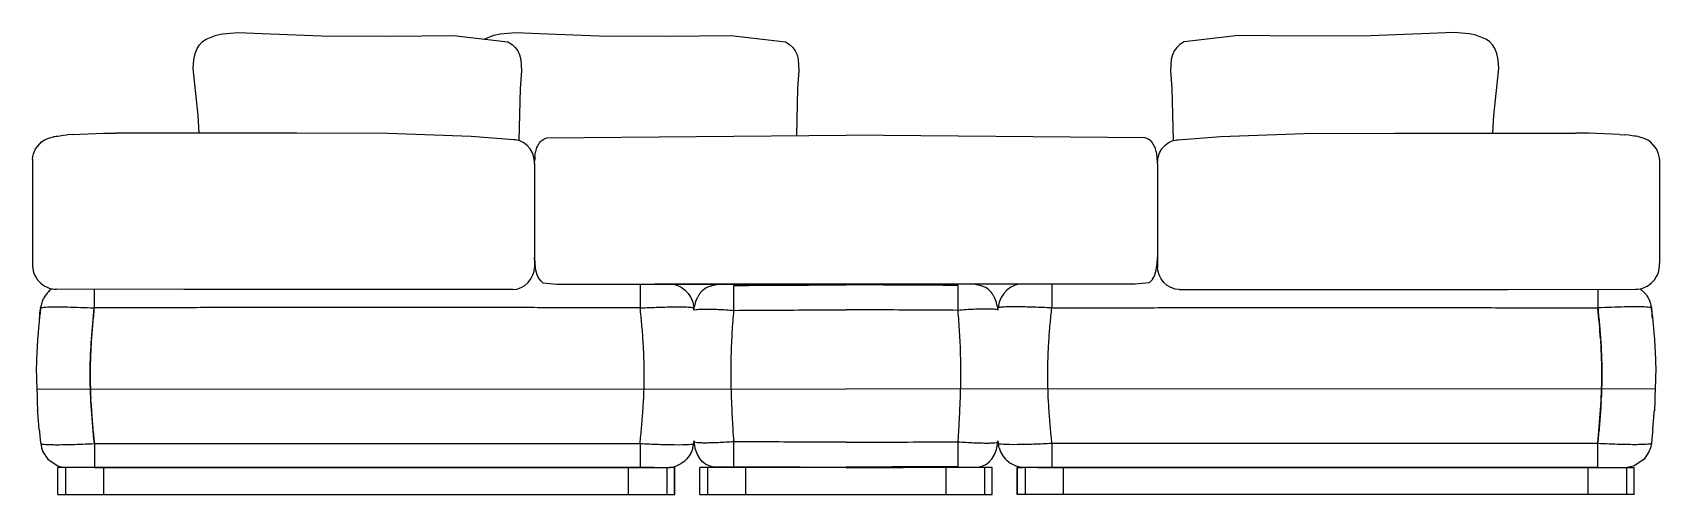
# Model space of a CAD drawing. Header units: millimetres. Extents: x 20383 to 33325, y -327 to 923.
# Drawn here: x 26920 to 29935, y -327 to 529 of the extents above; entities that cross this region are included whole.
import ezdxf

# ---------------------------------------------------------------- set-up
doc = ezdxf.new("R2010")
doc.units = ezdxf.units.MM

msp = doc.modelspace()

# ---------------------------------------------------------------- linework, layer by layer
for p, q in [((27235.6, 512.1), (27242.2, 516.5)), ((27242.2, 516.5), (27260.9, 524.3)), ((27260.9, 524.3), (27272.6, 526.8)), ((27272.6, 526.8), (27301.4, 528.9)), ((27301.4, 528.9), (27345.8, 527.3)), ((27345.8, 527.3), (27456.1, 522.6)), ((27456.1, 522.6), (27583.5, 522.4)), ((27583.5, 522.4), (27700.4, 523.5)), ((27700.4, 523.5), (27801.2, 511.5)), ((27757, 516.8), (27775.1, 524.3)), ((27775.1, 524.3), (27786.9, 526.8)), ((27786.9, 526.8), (27815.6, 528.9)), ((27815.6, 528.9), (27860, 527.3)), ((27860, 527.3), (27970.3, 522.6)), ((27970.3, 522.6), (28097.7, 522.4)), ((28097.7, 522.4), (28214.6, 523.5)), ((28214.6, 523.5), (28315.4, 511.5)), ((29155, 523.5), (29054.2, 511.5)), ((29271.9, 522.4), (29155, 523.5)), ((29399.3, 522.6), (29271.9, 522.4)), ((29509.6, 527.3), (29399.3, 522.6)), ((29554, 528.9), (29509.6, 527.3)), ((29582.7, 526.8), (29554, 528.9)), ((29594.5, 524.3), (29582.7, 526.8)), ((29613.2, 516.5), (29594.5, 524.3)), ((29619.8, 512.1), (29613.2, 516.5)), ((27219, 478.3), (27221.5, 490.2)), ((27221.5, 490.2), (27225.2, 499.3)), ((27225.2, 499.3), (27229.7, 506.1)), ((27229.7, 506.1), (27235.6, 512.1)), ((27801.2, 511.5), (27808.9, 506.8)), ((27808.9, 506.8), (27814.9, 501.3)), ((27814.9, 501.3), (27819.4, 494.9)), ((27819.4, 494.9), (27822.7, 487.6)), ((27822.7, 487.6), (27825, 478.9)), ((28315.4, 511.5), (28323.2, 506.8)), ((28323.2, 506.8), (28329.1, 501.3)), ((28329.1, 501.3), (28333.6, 494.9)), ((28333.6, 494.9), (28336.9, 487.6)), ((28336.9, 487.6), (28339.2, 478.9)), ((29032.7, 487.6), (29030.4, 478.9)), ((29036, 494.9), (29032.7, 487.6)), ((29040.5, 501.3), (29036, 494.9)), ((29046.4, 506.8), (29040.5, 501.3)), ((29054.2, 511.5), (29046.4, 506.8)), ((29625.7, 506.1), (29619.8, 512.1)), ((29630.2, 499.3), (29625.7, 506.1)), ((29633.9, 490.2), (29630.2, 499.3)), ((29636.4, 478.3), (29633.9, 490.2)), ((27218.1, 462.2), (27219, 478.3)), ((27227.2, 375.1), (27218.1, 462.2)), ((27826.4, 457.9), (27823.8, 425.4)), ((27825, 478.9), (27826.4, 457.9)), ((28340.6, 457.9), (28338, 425.4)), ((28339.2, 478.9), (28340.6, 457.9)), ((29030.4, 478.9), (29029, 457.9)), ((29029, 457.9), (29031.6, 425.4)), ((29628.2, 375.1), (29637.3, 462.2)), ((29637.3, 462.2), (29636.4, 478.3)), ((27823.8, 425.4), (27821.6, 328.6)), ((28338, 425.4), (28336, 338)), ((29031.6, 425.4), (29033.8, 328.6)), ((27229.4, 342.3), (27227.2, 375.1)), ((29626, 342.3), (29628.2, 375.1)), ((26945.5, 331.2), (26950.7, 333.1)), ((26950.7, 333.1), (26956.7, 335)), ((26956.7, 335), (26959.1, 335.7)), ((26959.1, 335.7), (26960.1, 335.9)), ((26960.1, 335.9), (26961, 336.1)), ((26961, 336.1), (26964.3, 336.7)), ((26964.3, 336.7), (26967.4, 337.1)), ((26967.4, 337.1), (26970.9, 337.6)), ((26970.9, 337.6), (26977.3, 338.4)), ((26977.3, 338.4), (26984.5, 339.2)), ((26994.3, 340.1), (26984.5, 339.2)), ((26994.3, 340.1), (27051.6, 342.3)), ((27051.6, 342.3), (27075.5, 342.3)), ((27410.2, 342.3), (27075.5, 342.3)), ((27578.5, 341.9), (27410.2, 342.3)), ((27733.3, 336.1), (27578.5, 341.9)), ((27812.5, 330.3), (27733.3, 336.1)), ((27873.6, 333.5), (28427.7, 338.9)), ((28981.8, 333.5), (28427.7, 338.9)), ((29042.8, 330.3), (29122.1, 336.1)), ((29122.1, 336.1), (29276.9, 341.9)), ((29276.9, 341.9), (29445.2, 342.3)), ((29445.2, 342.3), (29779.9, 342.3)), ((29803.8, 342.3), (29779.9, 342.3)), ((29861.1, 340.1), (29803.8, 342.3)), ((29861.1, 340.1), (29870.8, 339.2)), ((29878.1, 338.4), (29870.8, 339.2)), ((29884.5, 337.6), (29878.1, 338.4)), ((29888, 337.1), (29884.5, 337.6)), ((29891.1, 336.7), (29888, 337.1)), ((29894.4, 336.1), (29891.1, 336.7)), ((29895.3, 335.9), (29894.4, 336.1)), ((29896.3, 335.7), (29895.3, 335.9)), ((29898.7, 335), (29896.3, 335.7)), ((29904.7, 333.1), (29898.7, 335)), ((29909.8, 331.2), (29904.7, 333.1)), ((26920.9, 298.9), (26922, 304.3)), ((26922, 304.3), (26925.7, 313.3)), ((26925.7, 313.3), (26936.8, 326.2)), ((26936.8, 326.2), (26942, 329.5)), ((26942, 329.5), (26945.5, 331.2)), ((27815.3, 330), (27812.5, 330.3)), ((27818.1, 329.5), (27815.3, 330)), ((27823.4, 328), (27818.1, 329.5)), ((27830.6, 324.4), (27823.4, 328)), ((27837.1, 319.4), (27830.6, 324.4)), ((27842.5, 313.1), (27837.1, 319.4)), ((27846.7, 305.8), (27842.5, 313.1)), ((27849.4, 297.9), (27846.7, 305.8)), ((27851.6, 301.2), (27851.7, 302)), ((27851.7, 302), (27851.8, 302.8)), ((29003.7, 302), (29003.6, 302.8)), ((29003.8, 301.2), (29003.7, 302)), ((29005.9, 297.9), (29008.6, 305.8)), ((29008.6, 305.8), (29012.8, 313.1)), ((29012.8, 313.1), (29018.3, 319.4)), ((29018.3, 319.4), (29024.8, 324.4)), ((29024.8, 324.4), (29032, 328)), ((29032, 328), (29037.3, 329.5)), ((29037.3, 329.5), (29040.1, 330)), ((29040.1, 330), (29042.9, 330.3)), ((29913.4, 329.5), (29909.8, 331.2)), ((29918.6, 326.2), (29913.4, 329.5)), ((29929.7, 313.3), (29918.6, 326.2)), ((29933.3, 304.3), (29929.7, 313.3)), ((29934.5, 298.9), (29933.3, 304.3)), ((26920.5, 294.2), (26920.9, 298.9)), ((26920.5, 294.2), (26920.5, 100.7)), ((27850.6, 289.7), (27849.4, 297.9)), ((27850.5, 287), (27850.6, 287.5)), ((27850.5, 286.7), (27850.5, 287)), ((27850.5, 286.5), (27850.5, 286.7)), ((27850.5, 286.4), (27850.5, 286.5)), ((27850.5, 286.4), (27850.5, 92.3)), ((27850.6, 287.5), (27850.6, 289.7)), ((27851.3, 299), (27851.4, 299.5)), ((27851.4, 299.5), (27851.4, 299.9)), ((29004, 299.5), (29004, 299.9)), ((29004.1, 299), (29004, 299.5)), ((29004.8, 289.7), (29005.9, 297.9)), ((29004.8, 287.5), (29004.8, 289.7)), ((29004.8, 287), (29004.8, 287.5)), ((29004.8, 286.7), (29004.8, 287)), ((29004.9, 286.5), (29004.8, 286.7)), ((29004.9, 286.4), (29004.9, 286.5)), ((29004.9, 286.4), (29004.9, 92.3)), ((29934.9, 294.2), (29934.5, 298.9)), ((29934.9, 294.2), (29934.9, 100.7)), ((27850, 88.2), (27850.5, 92.2)), ((27850.5, 92.2), (27850.5, 92.3)), ((27852.1, 92.7), (27851.6, 97.2)), ((27852.9, 88.2), (27852.1, 92.7)), ((29002.5, 88.2), (29003.3, 92.7)), ((29003.3, 92.7), (29003.8, 97.2)), ((29004.9, 92.2), (29004.9, 92.3)), ((29005.3, 88.2), (29004.9, 92.2)), ((27832.7, 60.1), (27838.9, 65.6)), ((27838.9, 65.6), (27843.9, 72.2)), ((27843.9, 72.2), (27847.7, 79.8)), ((27847.7, 79.8), (27849.6, 86.1)), ((27849.6, 86.1), (27849.9, 87.7)), ((27849.9, 87.7), (27850, 88.2)), ((27854, 83.8), (27852.9, 88.2)), ((27855.5, 79.5), (27854, 83.8)), ((27857.5, 75.4), (27855.5, 79.5)), ((27859.8, 71.6), (27857.5, 75.4)), ((27859.8, 71.6), (27860.1, 71.2)), ((27862.7, 68), (27860.1, 71.2)), ((27864.4, 66.5), (27862.7, 68)), ((27864.4, 66.5), (27864.8, 66.1)), ((27866.2, 65.1), (27864.8, 66.1)), ((27866.2, 65.1), (27866.2, 65.1)), ((27866.2, 65.1), (27892, 62.3)), ((27892, 62.3), (28427.7, 62.3)), ((28782.7, 62.3), (28072.7, 62.3)), ((28108.3, 62.3), (28114.5, 60.6)), ((28114.5, 60.6), (28122.4, 56.7)), ((28963.4, 62.3), (28427.7, 62.3)), ((28740.9, 60.6), (28732.9, 56.7)), ((28747.1, 62.3), (28740.9, 60.6)), ((28989.2, 65.1), (28963.4, 62.3)), ((28989.2, 65.1), (28990.5, 66.1)), ((28989.2, 65.1), (28989.2, 65.1)), ((28991, 66.5), (28990.5, 66.1)), ((28991, 66.5), (28992.7, 68)), ((28992.7, 68), (28995.3, 71.2)), ((28995.6, 71.6), (28995.3, 71.2)), ((28995.6, 71.6), (28997.9, 75.4)), ((28997.9, 75.4), (28999.8, 79.5)), ((28999.8, 79.5), (29001.4, 83.8)), ((29001.4, 83.8), (29002.5, 88.2)), ((29005.4, 87.7), (29005.3, 88.2)), ((29005.8, 86.1), (29005.4, 87.7)), ((29007.7, 79.8), (29005.8, 86.1)), ((29011.5, 72.2), (29007.7, 79.8)), ((29016.5, 65.6), (29011.5, 72.2)), ((29022.7, 60.1), (29016.5, 65.6)), ((27200.9, 52.3), (26965, 53.1)), ((27810.5, 52.3), (27200.9, 52.3)), ((27810.5, 52.3), (27818, 53.3)), ((27818, 53.3), (27825.6, 56)), ((27825.6, 56), (27832.7, 60.1)), ((28122.4, 56.7), (28129.6, 51.4)), ((28129.6, 51.4), (28135.5, 45)), ((28135.5, 45), (28140.3, 37.5)), ((28140.3, 37.5), (28143.7, 29.2)), ((28155.7, 43.2), (28156.8, 44.7)), ((28699.6, 43.2), (28698.6, 44.7)), ((28715.1, 37.5), (28711.7, 29.2)), ((28719.9, 45), (28715.1, 37.5)), ((28725.8, 51.4), (28719.9, 45)), ((28732.9, 56.7), (28725.8, 51.4)), ((29029.8, 56), (29022.7, 60.1)), ((29037.4, 53.3), (29029.8, 56)), ((29044.9, 52.3), (29037.4, 53.3)), ((29044.8, 52.3), (29654.4, 52.3)), ((29654.4, 52.3), (29890.4, 53.1)), ((26935.3, 18.4), (26935.3, 18.4)), ((28143.7, 29.2), (28145.6, 19.4)), ((28711.7, 29.2), (28709.8, 19.4)), ((29920.1, 18.4), (29920.1, 18.4)), ((26928.4, -132.1), (28427.7, -131.7)), ((29927, -132.1), (28427.7, -131.7)), ((26935.5, -233.1), (26935.5, -233)), ((26935.5, -233), (26937, -241)), ((26937, -241), (26939.8, -248.6)), ((27035, -233), (27035, -241)), ((27035, -241), (27035, -248.6)), ((28046.1, -233), (28046.1, -241)), ((28046.1, -241), (28046.1, -248.6)), ((28144, -241), (28141.2, -248.6)), ((28144, -241), (28144.8, -237.5)), ((28145.5, -233), (28144.8, -237.5)), ((28145.5, -233), (28145.5, -233.1)), ((28146.1, -227.9), (28146.2, -229.6)), ((28148.9, -244.2), (28146.2, -229.6)), ((28706.4, -244.2), (28709.2, -229.6)), ((28709.3, -227.9), (28709.2, -229.6)), ((28709.9, -233), (28709.9, -233.1)), ((28709.9, -233), (28710.5, -237.5)), ((28711.4, -241), (28710.5, -237.5)), ((28711.4, -241), (28714.2, -248.6)), ((28809.3, -233), (28809.3, -241)), ((28809.3, -241), (28809.3, -248.6)), ((29820.4, -233), (29820.4, -241)), ((29820.4, -241), (29820.4, -248.6)), ((29918.3, -241), (29915.5, -248.6)), ((29919.9, -233), (29918.3, -241)), ((29919.8, -233.1), (29919.9, -233)), ((26939.8, -248.6), (26948.9, -262)), ((26948.9, -262), (26966, -273.8)), ((27035, -248.6), (27035, -255.7)), ((27035, -255.7), (27035, -262)), ((27035, -262), (27035, -267.4)), ((27035, -267.4), (27035, -271.8)), ((28046.1, -248.6), (28046.1, -255.7)), ((28046.1, -255.7), (28046.1, -262)), ((28046.1, -262), (28046.1, -267.4)), ((28046.1, -267.4), (28046.1, -271.8)), ((28112.4, -274.8), (28122.5, -269.9)), ((28126.1, -267.4), (28122.5, -269.9)), ((28126.1, -267.4), (28129.2, -264.8)), ((28132.3, -261.8), (28129.2, -264.8)), ((28137.2, -255.7), (28132.3, -261.8)), ((28141.2, -248.6), (28137.2, -255.7)), ((28152.5, -253.2), (28148.9, -244.2)), ((28157.1, -260.9), (28152.5, -253.2)), ((28162.1, -266.8), (28157.1, -260.9)), ((28167.5, -271.1), (28162.1, -266.8)), ((28174.3, -274.2), (28167.5, -271.1)), ((28681.1, -274.2), (28687.8, -271.1)), ((28687.8, -271.1), (28693.2, -266.8)), ((28693.2, -266.8), (28698.3, -260.9)), ((28698.3, -260.9), (28702.9, -253.2)), ((28702.9, -253.2), (28706.4, -244.2)), ((28714.2, -248.6), (28718.2, -255.7)), ((28718.2, -255.7), (28723.1, -261.8)), ((28723.1, -261.8), (28726.2, -264.8)), ((28729.3, -267.4), (28726.2, -264.8)), ((28729.3, -267.4), (28732.9, -269.9)), ((28743, -274.8), (28732.9, -269.9)), ((28809.3, -248.6), (28809.3, -255.7)), ((28809.3, -255.7), (28809.3, -262)), ((28809.3, -262), (28809.3, -267.4)), ((28809.3, -267.4), (28809.3, -271.8)), ((29820.4, -248.6), (29820.4, -255.7)), ((29820.4, -255.7), (29820.4, -262)), ((29820.4, -262), (29820.4, -267.4)), ((29820.4, -267.4), (29820.4, -271.8)), ((29906.5, -262), (29889.4, -273.8)), ((29915.5, -248.6), (29906.5, -262)), ((26966, -273.8), (26968.6, -274.8)), ((26967.3, -327.4), (26967.3, -277.4)), ((26981.5, -277.4), (26967.3, -277.4)), ((26968.6, -274.8), (26977, -277)), ((26977, -277), (26980.5, -277.4)), ((26978.8, -277.3), (26978.7, -277.2)), ((27006.6, -277.7), (26981.5, -277.4)), ((26981.5, -277.4), (26981.5, -327.4)), ((27035, -271.8), (27035, -275)), ((27035, -275), (27035, -277)), ((27035, -277), (27035, -277.7)), ((27035, -277.7), (28046.1, -277.7)), ((28046.1, -277.7), (27035, -277.7)), ((27052.6, -327.4), (27052.6, -277.7)), ((28024.7, -327.4), (28024.7, -277.7)), ((28046.1, -271.8), (28046.1, -275)), ((28046.1, -275), (28046.1, -277)), ((28046.1, -277), (28046.1, -277.7)), ((28046.1, -277.7), (28056, -277.7)), ((28056, -277.7), (28064.4, -277.7)), ((28064.4, -277.7), (28071.4, -277.7)), ((28071.4, -277.7), (28077.1, -277.7)), ((28077.1, -277.7), (28085.7, -277.7)), ((28085.7, -277.7), (28090.6, -277.7)), ((28090.6, -277.7), (28095.3, -277.7)), ((28095.3, -277.7), (28096.5, -277.7)), ((28095.7, -277.7), (28095.7, -327.4)), ((28096.5, -277.7), (28096.9, -277.6)), ((28096.9, -277.6), (28097.1, -277.6)), ((28097.1, -277.6), (28097.5, -277.6)), ((28097.5, -277.6), (28098, -277.6)), ((28098, -277.6), (28098.7, -277.6)), ((28098.7, -277.6), (28102.3, -277.2)), ((28109.9, -277.4), (28100.5, -277.4)), ((28102.3, -277.2), (28110.6, -275.4)), ((28102.3, -277.2), (28102.4, -277.2)), ((28110.4, -277.4), (28109.9, -277.4)), ((28109.9, -327.4), (28109.9, -277.4)), ((28110.4, -327.4), (28110.4, -277.4)), ((28110.6, -275.4), (28112.4, -274.8)), ((28156.9, -327.4), (28156.9, -277.4)), ((28698.4, -277.4), (28156.9, -277.4)), ((28157.1, -327.4), (28157.1, -277.4)), ((28171.3, -277.4), (28171.3, -327.4)), ((28181.9, -276.9), (28174.3, -274.2)), ((28182, -276.9), (28181.9, -276.9)), ((28181.9, -276.9), (28181.9, -276.9)), ((28181.9, -276.9), (28181.9, -276.9)), ((28181.9, -276.9), (28181.9, -276.9)), ((28216.7, -276.9), (28182, -276.9)), ((28321.8, -277.5), (28216.7, -276.9)), ((28242.3, -327.4), (28242.3, -277.4)), ((28427.7, -277.8), (28321.8, -277.5)), ((28427.7, -277.8), (28533.6, -277.5)), ((28533.6, -277.5), (28638.7, -276.9)), ((28613.1, -327.4), (28613.1, -277.4)), ((28638.7, -276.9), (28673.4, -276.9)), ((28673.4, -276.9), (28673.5, -276.9)), ((28673.5, -276.9), (28681.1, -274.2)), ((28673.5, -276.9), (28673.5, -276.9)), ((28673.5, -276.9), (28673.5, -276.9)), ((28673.5, -276.9), (28673.5, -276.9)), ((28684.1, -277.4), (28684.1, -327.4)), ((28698.3, -327.4), (28698.3, -277.4)), ((28698.4, -327.4), (28698.4, -277.4)), ((28744.8, -275.4), (28743, -274.8)), ((28753.1, -277.2), (28744.8, -275.4)), ((28745, -277.4), (28745.4, -277.4)), ((28745, -327.4), (28745, -277.4)), ((28745.4, -327.4), (28745.4, -277.4)), ((28745.4, -277.4), (28754.9, -277.4)), ((28753.1, -277.2), (28753, -277.2)), ((28756.7, -277.6), (28753.1, -277.2)), ((28757.4, -277.6), (28756.7, -277.6)), ((28757.9, -277.6), (28757.4, -277.6)), ((28758.3, -277.6), (28757.9, -277.6)), ((28758.5, -277.6), (28758.3, -277.6)), ((28758.9, -277.7), (28758.5, -277.6)), ((28760.1, -277.7), (28758.9, -277.7)), ((28759.6, -277.7), (28759.6, -327.4)), ((28764.8, -277.7), (28760.1, -277.7)), ((28769.7, -277.7), (28764.8, -277.7)), ((28778.3, -277.7), (28769.7, -277.7)), ((28783.9, -277.7), (28778.3, -277.7)), ((28790.9, -277.7), (28783.9, -277.7)), ((28799.4, -277.7), (28790.9, -277.7)), ((28809.3, -277.7), (28799.4, -277.7)), ((28809.3, -271.8), (28809.3, -275)), ((28809.3, -275), (28809.3, -277)), ((28809.3, -277), (28809.3, -277.7)), ((28809.3, -277.7), (29820.4, -277.7)), ((29820.4, -277.7), (28809.3, -277.7)), ((28830.6, -327.4), (28830.6, -277.7)), ((29802.8, -327.4), (29802.8, -277.7)), ((29820.4, -271.8), (29820.4, -275)), ((29820.4, -275), (29820.4, -277)), ((29820.4, -277), (29820.4, -277.7)), ((29848.8, -277.7), (29873.8, -277.4)), ((29873.8, -277.4), (29888, -277.4)), ((29873.8, -277.4), (29873.8, -327.4)), ((29878.4, -277), (29874.9, -277.4)), ((29876.6, -277.3), (29876.6, -277.2)), ((29886.7, -274.8), (29878.4, -277)), ((29889.4, -273.8), (29886.7, -274.8)), ((29888, -327.4), (29888, -277.4)), ((26967.3, -327.4), (27052.6, -327.4)), ((27052.6, -327.4), (28024.7, -327.4)), ((28024.7, -327.4), (28109.9, -327.4)), ((28109.9, -327.4), (28110.4, -327.4)), ((28156.9, -327.4), (28698.4, -327.4)), ((28745.4, -327.4), (28745, -327.4)), ((28830.6, -327.4), (28745.4, -327.4)), ((29888, -327.4), (28830.6, -327.4)), ((29888, -327.4), (29802.8, -327.4))]:
    msp.add_line(p, q)
for centre, start, end in [((26965, 97.7), 176.1567, 270), ((29890.4, 97.7), 270, 3.8433)]:
    msp.add_arc(centre, 44.6, start, end)
for points in [[(26984.7, 339.2), (26984.6, 339.2), (26984.6, 339.2), (26984.5, 339.2)], [(27862.9, 328), (27865.2, 330), (27869.5, 332.7), (27873.6, 333.5)], [(27873.6, 333.5), (27873.6, 333.5), (27873.6, 333.5), (27873.6, 333.5)], [(28992.5, 328), (28990.2, 330), (28985.9, 332.7), (28981.8, 333.5)], [(28981.8, 333.5), (28981.8, 333.5), (28981.8, 333.5), (28981.8, 333.5)], [(29870.7, 339.2), (29870.8, 339.2), (29870.8, 339.2), (29870.8, 339.2)], [(27812.5, 330.3), (27812.5, 330.3), (27812.5, 330.3), (27812.5, 330.3)], [(29042.9, 330.3), (29042.9, 330.3), (29042.9, 330.3), (29042.9, 330.3)], [(27851.3, 299), (27851, 296), (27850.8, 292.9), (27850.5, 289.8)], [(27850.5, 289.8), (27850.8, 292.9), (27851.1, 296), (27851.3, 299)], [(27850.9, 294), (27850.9, 294.4), (27850.9, 294.8), (27851, 295.2)], [(27851.3, 299.4), (27851.3, 299.3), (27851.3, 299.2), (27851.3, 299)], [(27851.3, 299), (27851.3, 299), (27851.3, 299), (27851.3, 299)], [(27851.3, 299), (27851.3, 299), (27851.3, 299), (27851.3, 299)], [(29004, 299.4), (29004, 299.3), (29004.1, 299.2), (29004.1, 299)], [(29004.1, 299), (29004.1, 299), (29004.1, 299), (29004.1, 299)], [(29004.1, 299), (29004.1, 299), (29004.1, 299), (29004.1, 299)], [(29004.8, 289.8), (29004.6, 292.9), (29004.3, 296), (29004.1, 299)], [(29004.1, 299), (29004.3, 296), (29004.6, 292.9), (29004.9, 289.8)], [(29004.5, 294), (29004.5, 294.4), (29004.4, 294.8), (29004.4, 295.2)], [(27850.5, 111.8), (27850.9, 106.9), (27851.2, 102.1), (27851.6, 97.2)], [(27851.6, 97.2), (27851.2, 101.9), (27850.9, 106.8), (27850.5, 111.7)], [(29004.9, 111.8), (29004.5, 106.9), (29004.1, 102.1), (29003.8, 97.2)], [(29003.8, 97.2), (29004.1, 101.9), (29004.5, 106.8), (29004.9, 111.7)], [(28149.3, 29.7), (28149.5, 30.2), (28149.7, 30.8), (28150.5, 33)], [(28153.1, 38.7), (28153.4, 39.2), (28153.7, 39.7), (28155.7, 43.2)], [(28156.8, 44.7), (28157, 45), (28157.1, 45.2), (28157.9, 46.2)], [(28157.9, 46.2), (28158, 46.5), (28158.2, 46.7), (28160.1, 49)], [(28160.1, 49), (28160.3, 49.2), (28160.5, 49.4), (28161.3, 50.3)], [(28161.3, 50.3), (28161.6, 50.5), (28162.9, 52), (28165.4, 53.9)], [(28165.4, 53.9), (28165.6, 54), (28170.3, 57.6), (28176.9, 59.2)], [(28177.9, 59.4), (28178, 59.4), (28178.1, 59.5), (28178.2, 59.5)], [(28219.6, 60.1), (28219.7, 60.1), (28219.7, 60.1), (28219.8, 60.1)], [(28635.7, 60.1), (28635.7, 60.1), (28635.6, 60.1), (28635.6, 60.1)], [(28677.5, 59.4), (28677.4, 59.4), (28677.3, 59.5), (28677.2, 59.5)], [(28690, 53.9), (28689.7, 54), (28685.1, 57.6), (28678.4, 59.2)], [(28694, 50.3), (28693.8, 50.5), (28692.5, 52), (28690, 53.9)], [(28695.3, 49), (28695.1, 49.2), (28694.9, 49.4), (28694, 50.3)], [(28697.5, 46.2), (28697.3, 46.5), (28697.2, 46.7), (28695.3, 49)], [(28698.6, 44.7), (28698.4, 45), (28698.2, 45.2), (28697.5, 46.2)], [(28702.3, 38.7), (28702, 39.2), (28701.7, 39.7), (28699.6, 43.2)], [(28706.1, 29.7), (28705.9, 30.2), (28705.7, 30.8), (28704.9, 33)], [(26935.3, 18.3), (26934.4, 9.9), (26933.5, 1.6), (26932.6, -6.8)], [(26933.2, -1.3), (26933.8, 4.8), (26934.5, 10.9), (26935.2, 16.9)], [(26934.5, 11.3), (26934.6, 11.6), (26934.6, 11.8), (26934.6, 12.1)], [(26936.8, 26.2), (26935.7, 21.2), (26935.5, 19.8), (26935.3, 18.4)], [(26935.3, 18.6), (26935.4, 18.7), (26935.4, 19), (26935.4, 19.2), (26935.4, 19.3), (26935.4, 19.4)], [(27029.6, -38.9), (27030.9, -19.7), (27032.6, -0.7), (27034.7, 18.3)], [(28145.6, 19.3), (28145.6, 19.3), (28145.6, 19.2), (28145.7, 19), (28145.7, 18.7), (28145.7, 18.3)], [(28146.2, 14.2), (28146, 15.6), (28145.9, 16.9), (28145.7, 18.3)], [(28146.2, 14.2), (28146.4, 16.8), (28146.8, 19.4), (28147.4, 22.7)], [(28147.4, 22.7), (28147.7, 24.2), (28148.1, 25.6), (28148.8, 27.9)], [(28148.8, 27.9), (28148.9, 28.2), (28148.9, 28.5), (28149.3, 29.7)], [(28706.6, 27.9), (28706.5, 28.2), (28706.4, 28.5), (28706.1, 29.7)], [(28707.9, 22.7), (28707.6, 24.2), (28707.3, 25.6), (28706.6, 27.9)], [(28709.2, 14.2), (28709, 16.8), (28708.6, 19.4), (28707.9, 22.7)], [(28709.2, 14.2), (28709.3, 15.5), (28709.5, 16.9), (28709.6, 18.3)], [(28709.8, 19.3), (28709.8, 19.3), (28709.8, 19.2), (28709.7, 19), (28709.7, 18.7), (28709.6, 18.3)], [(29825.8, -38.9), (29824.5, -19.7), (29822.8, -0.7), (29820.7, 18.3)], [(29918.5, 26.2), (29919.7, 21.2), (29919.9, 19.8), (29920.1, 18.4)], [(29920, 18.6), (29920, 18.7), (29920, 19), (29920, 19.2), (29919.9, 19.3), (29919.9, 19.4)], [(29920.1, 18.3), (29921, 9.9), (29921.9, 1.6), (29922.7, -6.8)], [(29922.2, -1.3), (29921.5, 4.8), (29920.9, 10.9), (29920.2, 16.9)], [(29920.8, 11.3), (29920.8, 11.6), (29920.8, 11.8), (29920.8, 12.1)], [(26932.9, -207.5), (26933.8, -216), (26934.6, -224.5), (26935.5, -233)], [(29922.4, -207.5), (29921.6, -216), (29920.8, -224.5), (29919.9, -233)], [(26934.8, -225.7), (26934.8, -225.6), (26934.7, -225.6), (26934.7, -225.5)], [(28146.1, -227.9), (28145.9, -229.6), (28145.7, -231.3), (28145.5, -233)], [(28145.5, -233), (28145.7, -231.3), (28145.9, -229.6), (28146.1, -227.9)], [(28146.1, -227.9), (28146.1, -228.5), (28146.1, -229.1), (28146.2, -229.6)], [(28709.3, -227.9), (28709.3, -228.5), (28709.2, -229.1), (28709.2, -229.6)], [(28709.9, -233), (28709.7, -231.3), (28709.5, -229.6), (28709.3, -227.9)], [(28709.3, -227.9), (28709.5, -229.6), (28709.7, -231.3), (28709.9, -233)], [(29920.6, -225.7), (29920.6, -225.6), (29920.6, -225.6), (29920.6, -225.5)], [(28181.9, -276.9), (28181.9, -276.9), (28181.9, -276.9), (28181.9, -276.9)], [(28219.6, -275.8), (28219.7, -275.8), (28219.7, -275.8), (28219.8, -275.8)], [(28635.7, -275.8), (28635.7, -275.8), (28635.6, -275.8), (28635.6, -275.8)], [(28673.5, -276.9), (28673.5, -276.9), (28673.5, -276.9), (28673.5, -276.9)]]:
    msp.add_open_spline(points, degree=3)
for points, knots in [([(27851.3, 299), (27851.5, 300.7), (27851.9, 303.9), (27852.8, 308.7), (27854.2, 313.4), (27856, 318), (27858.3, 322.3), (27860.7, 325.7), (27862.3, 327.5), (27862.9, 328)], [0, 0, 0, 0, 0.1111111, 0.2222222, 0.3333333, 0.4444444, 0.5555556, 0.6666667, 0.7222222, 0.7222222, 0.7222222, 0.7222222]), ([(29004.1, 299), (29003.9, 300.7), (29003.5, 303.9), (29002.6, 308.7), (29001.2, 313.4), (28999.4, 318), (28997.1, 322.3), (28994.7, 325.7), (28993.1, 327.5), (28992.5, 328)], [0, 0, 0, 0, 0.1111111, 0.2222222, 0.3333333, 0.4444444, 0.5555556, 0.6666667, 0.7222222, 0.7222222, 0.7222222, 0.7222222]), ([(28046.5, 62.3), (28046.5, 62.2), (28046.6, 61.7), (28046.6, 60.2), (28046.5, 56.9), (28046.5, 52.6), (28046.5, 47.2), (28046.5, 40.9), (28046.4, 33.8), (28046.4, 26.2), (28046.4, 20.9), (28046.4, 18.3)], [0.0769225, 0.0769225, 0.0769225, 0.0769225, 0.1111111, 0.2222222, 0.3333333, 0.4444444, 0.5555556, 0.6666667, 0.7777778, 0.8888889, 0.999984, 0.999984, 0.999984, 0.999984]), ([(28176.9, 59.2), (28177.2, 59.3), (28177.4, 59.3), (28177.9, 59.4), (28179.4, 59.8), (28183.5, 60.7), (28190.1, 62.3)], [0.90857974, 0.90857974, 0.90857974, 0.90857974, 0.92038871, 0.92038871, 0.92038871, 0.96479602, 0.96479602, 0.96479602, 0.96479602]), ([(28219.8, 60.1), (28269, 60.4), (28338.3, 60.8), (28407.6, 61.1), (28427.7, 61.1)], [0, 0, 0, 0, 0.2, 0.2816114, 0.2816114, 0.2816114, 0.2816114]), ([(28635.6, 60.1), (28586.4, 60.4), (28517.1, 60.8), (28447.8, 61.1), (28427.7, 61.1)], [0, 0, 0, 0, 0.2, 0.2816114, 0.2816114, 0.2816114, 0.2816114]), ([(28678.4, 59.2), (28678.2, 59.3), (28678, 59.3), (28677.5, 59.4), (28675.9, 59.8), (28671.9, 60.7), (28665.3, 62.3)], [0.90857974, 0.90857974, 0.90857974, 0.90857974, 0.92038871, 0.92038871, 0.92038871, 0.96479602, 0.96479602, 0.96479602, 0.96479602]), ([(28808.8, 62.3), (28808.8, 62.2), (28808.8, 61.7), (28808.8, 60.2), (28808.8, 56.9), (28808.9, 52.6), (28808.9, 47.2), (28808.9, 40.9), (28808.9, 33.8), (28809, 26.2), (28809, 20.9), (28809, 18.3)], [0.0769225, 0.0769225, 0.0769225, 0.0769225, 0.1111111, 0.2222222, 0.3333333, 0.4444444, 0.5555556, 0.6666667, 0.7777778, 0.8888889, 0.999984, 0.999984, 0.999984, 0.999984]), ([(26956.7, 53.9), (26956, 53.4), (26953.1, 51.4), (26948.5, 47.2), (26943.4, 40.9), (26939.5, 33.8), (26937.5, 28.8), (26936.8, 26.2)], [0.4091645, 0.4091645, 0.4091645, 0.4091645, 0.4444444, 0.5555556, 0.6666667, 0.7777778, 0.8888889, 0.8888889, 0.8888889, 0.8888889]), ([(27034.5, 52.9), (27034.5, 52.7), (27034.5, 48.5), (27034.6, 38), (27034.6, 25), (27034.7, 18.3)], [0.4331892, 0.4331892, 0.4331892, 0.4331892, 0.4444444, 0.7222222, 0.999984, 0.999984, 0.999984, 0.999984]), ([(28150.5, 33), (28150.7, 33.5), (28151.4, 35.2), (28152.2, 36.8), (28153.1, 38.7)], [0.30555556, 0.30555556, 0.30555556, 0.30555556, 0.33333333, 0.38888889, 0.38888889, 0.38888889, 0.38888889]), ([(28220, 13.9), (28219.9, 19.3), (28219.9, 27.2), (28219.9, 36.9), (28219.8, 43.6), (28219.8, 49.3), (28219.8, 54), (28219.8, 57.4), (28219.8, 59.5), (28219.8, 60.1), (28219.8, 60.1)], [0, 0, 0, 0, 0.222222, 0.333333, 0.444444, 0.555556, 0.666667, 0.777778, 0.888889, 1, 1, 1, 1]), ([(28635.4, 13.9), (28635.4, 19.3), (28635.5, 27.2), (28635.5, 36.9), (28635.5, 43.6), (28635.6, 49.3), (28635.6, 54), (28635.6, 57.4), (28635.6, 59.5), (28635.6, 60.1), (28635.6, 60.1)], [0, 0, 0, 0, 0.222222, 0.333333, 0.444444, 0.555556, 0.666667, 0.777778, 0.888889, 1, 1, 1, 1]), ([(28704.9, 33), (28704.6, 33.5), (28704, 35.2), (28703.2, 36.8), (28702.3, 38.7)], [0.30555556, 0.30555556, 0.30555556, 0.30555556, 0.33333333, 0.38888889, 0.38888889, 0.38888889, 0.38888889]), ([(29820.9, 52.9), (29820.9, 52.7), (29820.8, 48.5), (29820.8, 38), (29820.7, 25), (29820.7, 18.3)], [0.4331892, 0.4331892, 0.4331892, 0.4331892, 0.4444444, 0.7222222, 0.999984, 0.999984, 0.999984, 0.999984]), ([(29898.7, 53.9), (29899.4, 53.4), (29902.2, 51.4), (29906.9, 47.2), (29912, 40.9), (29915.9, 33.8), (29917.9, 28.8), (29918.5, 26.2)], [0.4091645, 0.4091645, 0.4091645, 0.4091645, 0.4444444, 0.5555556, 0.6666667, 0.7777778, 0.8888889, 0.8888889, 0.8888889, 0.8888889]), ([(26935.3, 18.3), (26935.3, 18.6), (26936.4, 19.1), (26942.5, 20), (26957.2, 20.5), (26981.9, 20.3), (27008.7, 19.5), (27026, 18.7), (27034.7, 18.3)], [0, 0, 0, 0, 0.111111, 0.222222, 0.444444, 0.666667, 0.833333, 1, 1, 1, 1]), ([(27034.7, 18.3), (27033.6, 8.4), (27032.1, -6.7), (27030.4, -27.2), (27029.6, -37.9), (27029.2, -43.4), (27029.2, -43.7)], [0.0000046, 0.0000046, 0.0000046, 0.0000046, 0.125, 0.1875, 0.25, 0.2532458, 0.2532458, 0.2532458, 0.2532458]), ([(28046.4, 18.3), (28008.9, 18.4), (27934, 18.6), (27821.5, 19), (27709.1, 19.2), (27559.3, 19.4), (27409.4, 19.3), (27259.5, 19), (27147.1, 18.6), (27072.2, 18.4), (27034.7, 18.3)], [0, 0, 0, 0, 0.111111, 0.222222, 0.333333, 0.444444, 0.666667, 0.777778, 0.888889, 1, 1, 1, 1]), ([(28046.4, 18.3), (28052.1, 18.6), (28063.7, 19.1), (28086, 20), (28111.4, 20.5), (28132.1, 20.3), (28143.3, 19.5), (28145.7, 18.7), (28145.7, 18.3)], [0, 0, 0, 0, 0.111111, 0.222222, 0.444444, 0.666667, 0.833333, 1, 1, 1, 1]), ([(28051.8, -43.7), (28051.8, -43.4), (28051.5, -37.9), (28050.7, -27.2), (28048.9, -6.7), (28047.4, 8.4), (28046.4, 18.3)], [0.7467566, 0.7467566, 0.7467566, 0.7467566, 0.75, 0.8125, 0.875, 0.9999954, 0.9999954, 0.9999954, 0.9999954]), ([(28146.2, 14.2), (28146.2, 14.5), (28148, 15.3), (28153.9, 15.9), (28160.1, 16.3), (28168.4, 16.4), (28178.7, 16.2), (28190.8, 15.8), (28204.8, 15), (28214.9, 14.3), (28220, 13.9)], [0, 0, 0, 0, 0.222222, 0.333333, 0.444444, 0.555556, 0.666667, 0.777778, 0.888889, 1, 1, 1, 1]), ([(28220, -229.6), (28219.4, -220.7), (28218.3, -202.7), (28216.3, -166.6), (28215, -130.5), (28214.7, -94.2), (28215.2, -62.6), (28216.9, -26.5), (28218.8, 0.5), (28220, 13.9)], [0, 0, 0, 0, 0.111111, 0.222222, 0.444444, 0.555556, 0.666667, 0.833333, 1, 1, 1, 1]), ([(28220, 13.9), (28269.2, 14.2), (28338.4, 14.6), (28407.6, 14.9), (28427.7, 15)], [0, 0, 0, 0, 0.2, 0.2815195, 0.2815195, 0.2815195, 0.2815195]), ([(28635.4, 13.9), (28586.2, 14.2), (28517, 14.6), (28447.7, 14.9), (28427.7, 15)], [0, 0, 0, 0, 0.2, 0.2815195, 0.2815195, 0.2815195, 0.2815195]), ([(28709.2, 14.2), (28709.2, 14.5), (28707.4, 15.3), (28701.5, 15.9), (28695.3, 16.3), (28687, 16.4), (28676.7, 16.2), (28664.5, 15.8), (28650.6, 15), (28640.5, 14.3), (28635.4, 13.9)], [0, 0, 0, 0, 0.222222, 0.333333, 0.444444, 0.555556, 0.666667, 0.777778, 0.888889, 1, 1, 1, 1]), ([(28635.4, -229.6), (28636, -220.7), (28637.1, -202.7), (28639.1, -166.6), (28640.4, -130.5), (28640.6, -94.2), (28640.1, -62.6), (28638.5, -26.5), (28636.5, 0.5), (28635.4, 13.9)], [0, 0, 0, 0, 0.111111, 0.222222, 0.444444, 0.555556, 0.666667, 0.833333, 1, 1, 1, 1]), ([(28809, 18.3), (28803.3, 18.6), (28791.7, 19.1), (28769.4, 20), (28744, 20.5), (28723.3, 20.3), (28712.1, 19.5), (28709.7, 18.7), (28709.6, 18.3)], [0, 0, 0, 0, 0.111111, 0.222222, 0.444444, 0.666667, 0.833333, 1, 1, 1, 1]), ([(28803.6, -43.7), (28803.6, -43.4), (28803.9, -37.9), (28804.7, -27.2), (28806.4, -6.7), (28808, 8.4), (28809, 18.3)], [0.7467566, 0.7467566, 0.7467566, 0.7467566, 0.75, 0.8125, 0.875, 0.9999954, 0.9999954, 0.9999954, 0.9999954]), ([(28809, 18.3), (28846.5, 18.4), (28921.4, 18.6), (29033.8, 19), (29146.2, 19.2), (29296.1, 19.4), (29446, 19.3), (29595.9, 19), (29708.3, 18.6), (29783.2, 18.4), (29820.7, 18.3)], [0, 0, 0, 0, 0.111111, 0.222222, 0.333333, 0.444444, 0.666667, 0.777778, 0.888889, 1, 1, 1, 1]), ([(29920.1, 18.3), (29920, 18.6), (29919, 19.1), (29912.9, 20), (29898.2, 20.5), (29873.5, 20.3), (29846.6, 19.5), (29829.3, 18.7), (29820.7, 18.3)], [0, 0, 0, 0, 0.111111, 0.222222, 0.444444, 0.666667, 0.833333, 1, 1, 1, 1]), ([(29820.7, 18.3), (29821.8, 8.4), (29823.3, -6.7), (29825, -27.2), (29825.8, -37.9), (29826.1, -43.4), (29826.2, -43.7)], [0.0000046, 0.0000046, 0.0000046, 0.0000046, 0.125, 0.1875, 0.25, 0.2532458, 0.2532458, 0.2532458, 0.2532458]), ([(26932.6, -6.8), (26929.5, -43.4), (26928.4, -59.6), (26927.7, -75.8), (26927.4, -91.6)], [0.2441863, 0.2441863, 0.2441863, 0.2441863, 0.25, 0.4375, 0.4375, 0.4375, 0.4375]), ([(29922.7, -6.8), (29925.9, -43.4), (29927, -59.6), (29927.7, -75.8), (29928, -91.6)], [0.2441863, 0.2441863, 0.2441863, 0.2441863, 0.25, 0.4375, 0.4375, 0.4375, 0.4375]), ([(27035, -233), (27032.8, -212.2), (27029, -170.4), (27026.4, -107.4), (27027.9, -64.8), (27029.3, -43.4), (27029.3, -42.9)], [0, 0, 0, 0, 0.25, 0.5, 0.75, 0.7558294, 0.7558294, 0.7558294, 0.7558294]), ([(27029.2, -44.3), (27028.9, -49.1), (27028.3, -59.3), (27027.6, -75.3), (27027.2, -91.5), (27027.2, -102.2), (27027.2, -107.4)], [0.2555831, 0.2555831, 0.2555831, 0.2555831, 0.3125, 0.375, 0.4375, 0.4970564, 0.4970564, 0.4970564, 0.4970564]), ([(28053.9, -107.4), (28053.9, -102.2), (28053.8, -91.5), (28053.4, -75.3), (28052.8, -59.3), (28052.2, -49.1), (28051.8, -43.7)], [0.5029436, 0.5029436, 0.5029436, 0.5029436, 0.5625, 0.625, 0.6875, 0.7444169, 0.7444169, 0.7444169, 0.7444169]), ([(28801.5, -107.4), (28801.5, -102.2), (28801.6, -91.5), (28802, -75.3), (28802.6, -59.3), (28803.2, -49.1), (28803.6, -43.7)], [0.5029436, 0.5029436, 0.5029436, 0.5029436, 0.5625, 0.625, 0.6875, 0.7444169, 0.7444169, 0.7444169, 0.7444169]), ([(29820.4, -233), (29822.6, -212.2), (29826.4, -170.4), (29829, -107.4), (29827.5, -64.8), (29826.1, -43.4), (29826.1, -42.9)], [0, 0, 0, 0, 0.25, 0.5, 0.75, 0.7558294, 0.7558294, 0.7558294, 0.7558294]), ([(29826.2, -44.3), (29826.5, -49.1), (29827.1, -59.3), (29827.8, -75.3), (29828.1, -91.5), (29828.2, -102.2), (29828.2, -107.4)], [0.2555831, 0.2555831, 0.2555831, 0.2555831, 0.3125, 0.375, 0.4375, 0.4970564, 0.4970564, 0.4970564, 0.4970564]), ([(26927.4, -91.6), (26929, -159.9), (26929.4, -165.8), (26929.9, -171.8), (26929.9, -172.5)], [0.6875, 0.6875, 0.6875, 0.6875, 0.75, 0.75870231, 0.75870231, 0.75870231, 0.75870231]), ([(27027.2, -107.6), (27027.2, -107.8), (27027.2, -113.4), (27027.4, -124.4), (27027.8, -138.1), (27028.2, -146.4), (27028.3, -149.2)], [0.498173, 0.498173, 0.498173, 0.498173, 0.5, 0.5625, 0.625, 0.6582883, 0.6582883, 0.6582883, 0.6582883]), ([(28052.5, -154.9), (28053.1, -141.7), (28053.3, -135.8), (28053.7, -124.4), (28053.8, -113.4), (28053.8, -107.8), (28053.8, -107.6)], [0.368751, 0.368751, 0.368751, 0.368751, 0.375, 0.4375, 0.5, 0.501827, 0.501827, 0.501827, 0.501827]), ([(28802.9, -154.9), (28802.3, -141.7), (28802.1, -135.8), (28801.7, -124.4), (28801.6, -113.4), (28801.5, -107.8), (28801.5, -107.6)], [0.368751, 0.368751, 0.368751, 0.368751, 0.375, 0.4375, 0.5, 0.501827, 0.501827, 0.501827, 0.501827]), ([(29828.2, -107.6), (29828.2, -107.8), (29828.2, -113.4), (29828, -124.4), (29827.6, -138.1), (29827.2, -146.4), (29827.1, -149.2)], [0.498173, 0.498173, 0.498173, 0.498173, 0.5, 0.5625, 0.625, 0.6582883, 0.6582883, 0.6582883, 0.6582883]), ([(29928, -91.6), (29926.3, -159.9), (29926, -165.8), (29925.5, -171.8), (29925.5, -172.5)], [0.6875, 0.6875, 0.6875, 0.6875, 0.75, 0.75870231, 0.75870231, 0.75870231, 0.75870231]), ([(26932.9, -207.5), (26930.5, -179.7), (26930.2, -175.9), (26929.9, -172.1), (26929.9, -171.9)], [0.20691474, 0.20691474, 0.20691474, 0.20691474, 0.25, 0.25235909, 0.25235909, 0.25235909, 0.25235909]), ([(27028.6, -154.9), (27028.6, -155.5), (27028.9, -161.1), (27029.3, -166.7), (27029.6, -171.7)], [0.68040457, 0.68040457, 0.68040457, 0.68040457, 0.6875, 0.74659676, 0.74659676, 0.74659676, 0.74659676]), ([(27029.7, -172.5), (27030, -177.7), (27030.8, -188.1), (27032.5, -208.4), (27033.9, -223.3), (27035, -233)], [0.75, 0.75, 0.75, 0.75, 0.8125, 0.875, 1, 1, 1, 1]), ([(28046.1, -233), (28047.1, -223.3), (28048.6, -208.4), (28050.3, -188.1), (28051, -177.7), (28051.4, -172.5)], [0, 0, 0, 0, 0.125, 0.1875, 0.25, 0.25, 0.25, 0.25]), ([(28051.4, -172.5), (28051.8, -166.7), (28052.1, -161.1), (28052.4, -155.5), (28052.5, -154.9)], [0.25340324, 0.25340324, 0.25340324, 0.25340324, 0.3125, 0.31959543, 0.31959543, 0.31959543, 0.31959543]), ([(28804, -172.5), (28803.6, -166.7), (28803.3, -161.1), (28803, -155.5), (28802.9, -154.9)], [0.25340324, 0.25340324, 0.25340324, 0.25340324, 0.3125, 0.31959543, 0.31959543, 0.31959543, 0.31959543]), ([(28809.3, -233), (28808.3, -223.3), (28806.8, -208.4), (28805.1, -188.1), (28804.3, -177.7), (28804, -172.5)], [0, 0, 0, 0, 0.125, 0.1875, 0.25, 0.25, 0.25, 0.25]), ([(29825.7, -172.5), (29825.4, -177.7), (29824.6, -188.1), (29822.9, -208.4), (29821.4, -223.3), (29820.4, -233)], [0.75, 0.75, 0.75, 0.75, 0.8125, 0.875, 1, 1, 1, 1]), ([(29826.8, -154.9), (29826.8, -155.5), (29826.5, -161.1), (29826.1, -166.7), (29825.8, -171.7)], [0.68040457, 0.68040457, 0.68040457, 0.68040457, 0.6875, 0.74659676, 0.74659676, 0.74659676, 0.74659676]), ([(29922.4, -207.5), (29924.9, -179.7), (29925.2, -175.9), (29925.5, -172.1), (29925.5, -171.9)], [0.20691474, 0.20691474, 0.20691474, 0.20691474, 0.25, 0.25235909, 0.25235909, 0.25235909, 0.25235909]), ([(26935.5, -233), (26935.6, -233.6), (26939.8, -234.5), (26958.9, -235.3), (26991.7, -234.9), (27020.5, -233.7), (27035, -233)], [0, 0, 0, 0, 0.2222222, 0.4444444, 0.7222222, 0.9999999, 0.9999999, 0.9999999, 0.9999999]), ([(27035, -233), (27072.4, -233), (27147.3, -233), (27259.7, -233), (27372, -233), (27484.3, -233), (27596.7, -233), (27709, -233), (27821.4, -233), (27933.7, -233), (28008.6, -233), (28046.1, -233)], [0, 0, 0, 0, 0.1111111, 0.2222222, 0.3333333, 0.4444444, 0.5555556, 0.6666667, 0.7777778, 0.8888889, 1, 1, 1, 1]), ([(28046.1, -233), (28057.6, -233.6), (28080.7, -234.5), (28113.7, -235.3), (28138.9, -234.9), (28145.4, -233.7), (28145.5, -233)], [0.0000001, 0.0000001, 0.0000001, 0.0000001, 0.2222222, 0.4444444, 0.7222222, 1, 1, 1, 1]), ([(28220, -229.6), (28214.9, -230), (28204.8, -230.8), (28190.8, -231.5), (28178.7, -231.9), (28168.4, -232.1), (28160.1, -232), (28153.9, -231.7), (28148, -231), (28146.2, -230.2), (28146.2, -229.6)], [0, 0, 0, 0, 0.111111, 0.222222, 0.333333, 0.444444, 0.555556, 0.666667, 0.777778, 1, 1, 1, 1]), ([(28219.8, -275.8), (28219.8, -275.8), (28219.8, -275.2), (28219.8, -273.1), (28219.8, -269.7), (28219.8, -265.1), (28219.8, -259.3), (28219.9, -252.7), (28219.9, -243), (28219.9, -235), (28220, -229.6)], [0, 0, 0, 0, 0.111111, 0.222222, 0.333333, 0.444444, 0.555556, 0.666667, 0.777778, 1, 1, 1, 1]), ([(28427.7, -230.7), (28407.6, -230.6), (28338.4, -230.3), (28269.2, -230), (28220, -229.6)], [0.7184805, 0.7184805, 0.7184805, 0.7184805, 0.8, 1, 1, 1, 1]), ([(28427.7, -230.7), (28447.7, -230.6), (28517, -230.3), (28586.2, -230), (28635.4, -229.6)], [0.7184805, 0.7184805, 0.7184805, 0.7184805, 0.8, 1, 1, 1, 1]), ([(28635.6, -275.8), (28635.6, -275.8), (28635.6, -275.2), (28635.6, -273.1), (28635.6, -269.7), (28635.6, -265.1), (28635.5, -259.3), (28635.5, -252.7), (28635.5, -243), (28635.4, -235), (28635.4, -229.6)], [0, 0, 0, 0, 0.111111, 0.222222, 0.333333, 0.444444, 0.555556, 0.666667, 0.777778, 1, 1, 1, 1]), ([(28635.4, -229.6), (28640.5, -230), (28650.6, -230.8), (28664.5, -231.5), (28676.7, -231.9), (28687, -232.1), (28695.3, -232), (28701.5, -231.7), (28707.4, -231), (28709.2, -230.2), (28709.2, -229.6)], [0, 0, 0, 0, 0.111111, 0.222222, 0.333333, 0.444444, 0.555556, 0.666667, 0.777778, 1, 1, 1, 1]), ([(28809.3, -233), (28797.8, -233.6), (28774.7, -234.5), (28741.7, -235.3), (28716.4, -234.9), (28709.9, -233.7), (28709.9, -233)], [0.0000001, 0.0000001, 0.0000001, 0.0000001, 0.2222222, 0.4444444, 0.7222222, 1, 1, 1, 1]), ([(29820.4, -233), (29783, -233), (29708.1, -233), (29595.7, -233), (29483.4, -233), (29371, -233), (29258.7, -233), (29146.3, -233), (29034, -233), (28921.6, -233), (28846.7, -233), (28809.3, -233)], [0, 0, 0, 0, 0.1111111, 0.2222222, 0.3333333, 0.4444444, 0.5555556, 0.6666667, 0.7777778, 0.8888889, 1, 1, 1, 1]), ([(29919.9, -233), (29919.8, -233.6), (29915.6, -234.5), (29896.5, -235.3), (29863.7, -234.9), (29834.8, -233.7), (29820.4, -233)], [0, 0, 0, 0, 0.2222222, 0.4444444, 0.7222222, 0.9999999, 0.9999999, 0.9999999, 0.9999999]), ([(27035, -277.7), (27029.4, -277.7), (27019.3, -277.7), (27010.2, -277.7), (27006.6, -277.7)], [-1, -1, -1, -1, -0.7857143, -0.613449, -0.613449, -0.613449, -0.613449]), ([(28072.3, -277.7), (28070.8, -277.7), (28062.7, -277.7), (28053.5, -277.7), (28046.1, -277.7)], [-0.3532625, -0.3532625, -0.3532625, -0.3532625, -0.2857143, 0, 0, 0, 0]), ([(28219.8, -275.8), (28247.1, -276), (28301.8, -276.3), (28371.1, -276.6), (28413.1, -276.8), (28427.7, -276.8)], [0, 0, 0, 0, 0.1111111, 0.2222222, 0.2816124, 0.2816124, 0.2816124, 0.2816124]), ([(28635.6, -275.8), (28608.2, -276), (28553.6, -276.3), (28484.3, -276.6), (28442.3, -276.8), (28427.7, -276.8)], [0, 0, 0, 0, 0.1111111, 0.2222222, 0.2816124, 0.2816124, 0.2816124, 0.2816124]), ([(28783.1, -277.7), (28784.6, -277.7), (28792.7, -277.7), (28801.9, -277.7), (28809.3, -277.7)], [-0.3532625, -0.3532625, -0.3532625, -0.3532625, -0.2857143, 0, 0, 0, 0]), ([(29820.4, -277.7), (29826, -277.7), (29836.1, -277.7), (29845.1, -277.7), (29848.8, -277.7)], [-1, -1, -1, -1, -0.7857143, -0.613449, -0.613449, -0.613449, -0.613449])]:
    msp.add_open_spline(points, degree=3, knots=knots)

doc.saveas('drawing.dxf')
